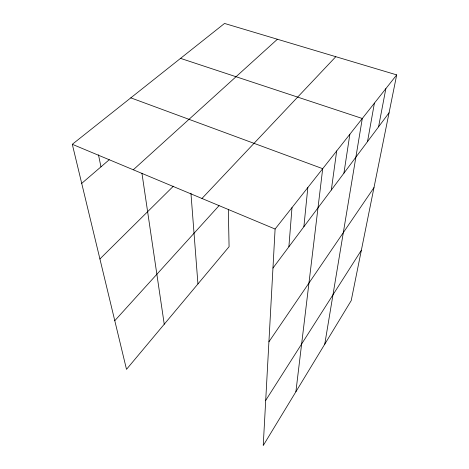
<?xml version="1.0" encoding="UTF-8"?>
<svg xmlns="http://www.w3.org/2000/svg" width="469" height="469" viewBox="0 0 469 469"><rect width="100%" height="100%" fill="white"/><g stroke="black" fill="none" stroke-linecap="round" stroke-linejoin="round"><path stroke-width="0.7" d="M396.698 74.888L275.098 229.036L263.232 445.55L351.205 300.623L396.698 74.888L224.534 23.45L72.302 144.3L126.501 369.349L229.083 246.7L228.321 209.268M288.886 246.764L291.999 207.609M303.877 226.726L307.834 187.536M295.892 391.744L322.701 168.688L130.81 97.857M331.325 190.009L336.683 150.959M343.929 173.155L349.862 134.257M324.765 344.182L362.303 118.487L180.542 58.373M367.52 141.609L374.409 103.139M378.565 126.829L385.858 88.629M265.706 400.391L361.353 250.264M268.919 341.813L373.975 187.623M272.958 268.075L389.053 112.806M114.782 320.696L219.041 205.668M201.963 198.481L335.804 56.696M99.915 258.964L173.378 186.187M133.296 169.784L277.413 39.249M81.717 183.385L109.248 159.73M72.302 144.3L275.098 229.036M98.478 154.823L100.964 166.853M141.949 173.26L164.238 324.226M190.942 193.21L197.941 283.933"/></g></svg>
